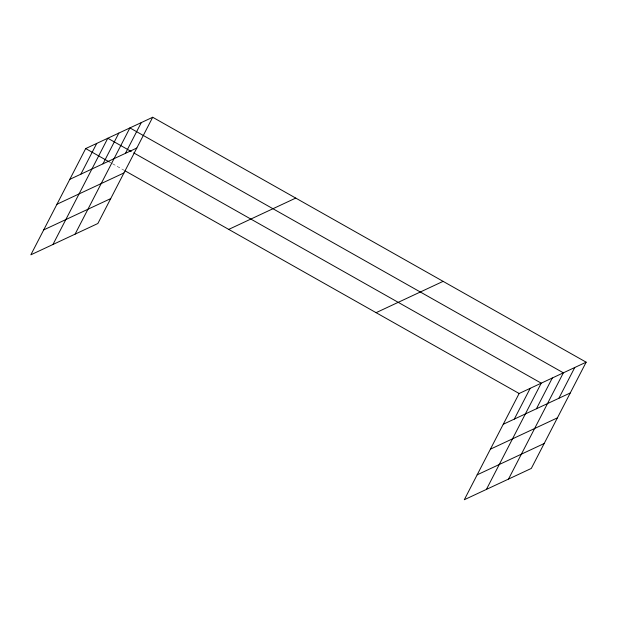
<?xml version="1.0" encoding="UTF-8"?>
<svg xmlns="http://www.w3.org/2000/svg" width="617" height="617" viewBox="0 0 617 617"><rect width="100%" height="100%" fill="white"/><g stroke="black" fill="none" stroke-linecap="round" stroke-linejoin="round"><path stroke-width="0.46" stroke-dasharray="3.08 2.31" d="M109.109 161.808L111.615 163.227M112.456 163.698L124.164 170.315"/><path stroke-width="0.93" d="M152.7 117.261L85.686 148.574L30.85 254.821L97.864 223.501L152.7 117.261L586.15 362.179L531.314 468.426L464.3 499.739L519.136 393.499L586.15 362.179M80.866 174.179L96.746 143.406M52.962 244.486L107.805 138.239L131.22 151.474M102.977 163.844L118.857 133.071M75.081 234.152L129.917 127.904L563.367 372.83L508.524 479.07M125.428 153.355L141.308 122.582M514.308 419.097L530.196 388.332M486.412 489.404L541.248 383.165L133.735 152.893M536.428 408.762L552.308 377.997M558.879 398.273L574.759 367.501M69.806 179.346L136.82 148.026M56.949 204.25L123.963 172.937M43.707 229.917L110.721 198.597M228.722 229.401L295.744 198.08M376.1 312.672L443.114 281.352M503.256 424.265L570.27 392.952M490.399 449.176L557.413 417.856M477.157 474.835L544.171 443.515M85.686 148.574L109.109 161.808M125.004 170.793L519.136 393.499"/></g></svg>
